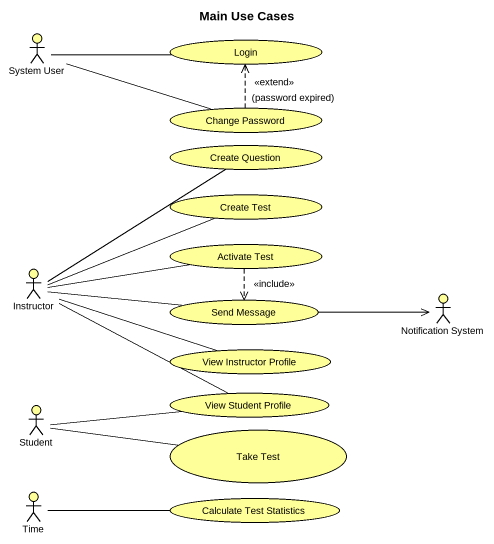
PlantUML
@startuml
title Main Use Cases
actor "System User" as System_User #FFFF99
usecase Login #FFFF99
usecase "Change Password" as Change_Password #FFFF99
usecase "Create Question" as Create_Question #FFFF99
usecase "Create Test" as Create_Test #FFFF99
usecase "Activate Test" as Activate_Test #FFFF99
actor Instructor #FFFF99
usecase "Send Message" as Send_Message #FFFF99
actor "Notification System" as Notification_System #FFFF99
usecase "View Instructor Profile" as View_Instructor_Profile #FFFF99
actor Student #FFFF99
usecase "View Student Profile" as View_Student_Profile #FFFF99
usecase "Take Test" as Take_Test #FFFF99
actor Time #FFFF99
usecase "Calculate Test Statistics" as Calculate_Test_Statistics #FFFF99
System_User -right- Login
System_User -right- Change_Password
Change_Password .up.> Login : <<extend>>\n(password expired)
Activate_Test ..> Send_Message : <<include>>
Instructor -up- Create_Question
Instructor -right- Create_Test
Instructor -right- Activate_Test
Instructor -right- Send_Message
Instructor -right- View_Instructor_Profile
Instructor -right- View_Student_Profile
Send_Message -right-> Notification_System
Student -right- View_Student_Profile
Student -right- Take_Test
Time -right- Calculate_Test_Statistics
@enduml
